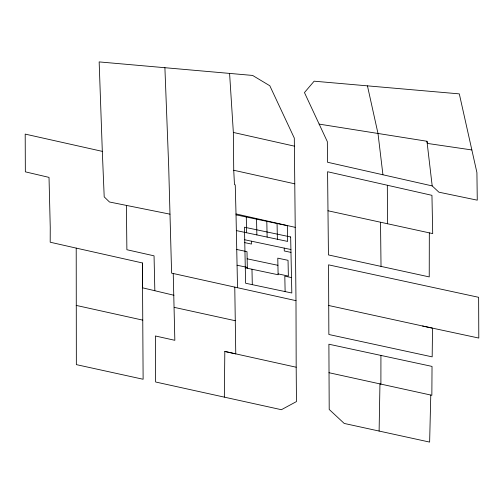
<?xml version="1.0" encoding="UTF-8"?>
<svg xmlns="http://www.w3.org/2000/svg" width="504" height="504" viewBox="0 0 504 504"><rect width="100%" height="100%" fill="white"/><g stroke="black" fill="none" stroke-linecap="round" stroke-linejoin="round"><path stroke-width="0.76" d="M76.211 248.107L142.405 262.956L143.123 379.26L76.35 364.625L76.211 248.107L50.192 242.216L50.249 227.38L49.02 177.389L25.345 171.839L25.2 134.102L102.312 151.37L104.202 196.869L109.475 201.997L169.987 214.168M328.98 372.714L430.781 395.048L429.635 442.09L344.207 423.436L329.206 409.456L328.891 344.213L380.929 355.427L380.898 384.105L379.953 383.897L379.109 431.059M429.326 232.867L429.232 276.91L328.438 254.929L327.575 171.732L431.947 195.332L432.703 233.598L327.972 210.767M224.337 397.076L224.822 351.446L296.182 367.227L296.459 401.575L281.396 409.708L155.629 382.001L155.371 335.979L174.838 340.307L173.244 273.496M296.182 367.227L295.993 300.661L294.298 138.083L269.816 85.756L252.611 75.436L99.156 61.91L102.312 151.37M367.447 85.85L459.308 93.876L476.916 172.563L477.269 200.17L438.889 192.181L432.193 185.919L327.48 162.231L327.342 141.668L304.454 92.572L314.143 81.188L367.447 85.85L378 133.497L382.933 174.787M471.851 149.953L427.43 143.432L426.957 141.252L319.095 124.104M236.029 214.843L287.33 225.672L287.652 241.422L236.351 230.586M244.717 239.765L290.915 249.524M244.774 242.632L251.458 244.043L251.401 241.177M290.978 252.391L284.288 250.979L284.231 248.113M236.741 249.48L247.004 251.647L247.344 268.254M247.149 258.81L277.924 265.312M237.063 265.224L247.325 267.391M278.101 273.892L288.364 276.06L288.042 260.316L277.78 258.149L278.12 274.756L245.291 267.819M291.495 277.578L284.81 276.167L285.125 291.589M422.56 326.006L478.8 338.058L478.636 297.31L328.539 264.839L328.86 334.499L432.174 356.87L432.526 328.167L328.772 305.512M380.929 355.427L432.035 366.414L431.852 395.281L430.781 395.048M174.277 307.371L235.28 320.727M229.591 73.376L233.352 132.445L233.73 170.257L294.771 183.828M295.993 300.661L171.599 273.137L168.683 166.326L164.896 67.624M76.186 305.405L142.777 320.135M224.822 351.446L235.765 353.884L234.776 287.116M233.352 132.445L294.393 146.147M233.73 170.257L234.48 184.659L235.248 184.817L236.011 213.923L295.224 227.348M173.956 295.268L142.588 287.822L142.405 262.956M426.957 141.252L432.193 185.919M154.835 290.732L154.048 255.837L126.882 249.726L126.397 205.399M277.068 223.505L277.389 239.255M266.811 221.338L267.133 237.088M256.549 219.171L256.87 234.921M251.975 269.237L252.296 284.653M246.292 217.01L246.613 232.754M236.011 213.923L237.529 287.721M380.514 222.283L381.03 266.396M387.33 185.314L387.513 223.801M290.657 236.968L244.459 227.209L245.606 283.242L291.81 293L290.657 236.968"/></g></svg>
